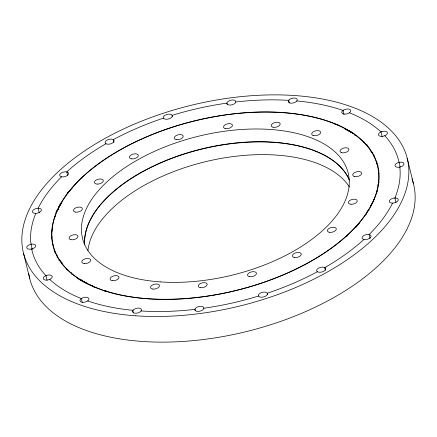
<?xml version="1.0" encoding="UTF-8"?>
<svg xmlns="http://www.w3.org/2000/svg" width="437" height="437" viewBox="0 0 437 437"><rect width="100%" height="100%" fill="white"/><g stroke="black" fill="none" stroke-linecap="round" stroke-linejoin="round"><path stroke-width="0.66" d="M35.823 213.349L34.698 216.189A188.751 98.62 -13.8 0 0 30.688 242.043L32.207 249.549M392.557 203.101L391.536 205.128A188.751 98.62 -13.8 0 1 372.133 231.468L369.085 234.571L370.052 238.515M356.018 226.945L355.631 227.387M355.713 227.458L356.33 226.748M356.587 226.284L357.335 225.432M356.428 226.634L357.269 225.689M358.22 224.427L359.897 222.559M61.551 176.799L58.569 179.897A188.751 98.62 -13.8 0 0 39.166 206.231L38.15 208.263L39.275 212.863M66.954 193.334L72.444 187.883M363.955 239.432L362.229 241.011A188.751 98.62 -13.8 0 1 325.106 267.439L324.735 267.646L325.39 270.274M105.967 143.713L105.601 143.92A188.751 98.62 -13.8 0 0 68.472 170.348L66.763 171.916L67.571 175.199M317.431 271.699L315.552 272.715A188.751 98.62 -13.8 0 1 268.252 292.899L267.193 293.249L267.515 294.56M163.514 118.11L162.455 118.46A188.751 98.62 -13.8 0 0 115.15 138.649L113.27 139.665L113.915 142.293M258.6 296.002L257.027 296.488A188.751 98.62 -13.8 0 1 205.144 308.047L203.784 308.232M235.816 101.963L237.127 101.832A188.751 98.62 -13.8 0 1 287.459 100.27L288.704 100.352L289.349 102.979M141.053 310.947L143.243 311.089A188.751 98.62 -13.8 0 0 193.575 309.533L194.929 309.369L195.252 310.685M296.778 100.963L298.001 101.067A188.751 98.62 -13.8 0 1 340.838 109.692L343.034 110.446L344.001 114.39M334.376 123.884L339.238 125.364M87.668 300.913L89.864 301.672A188.751 98.62 -13.8 0 0 132.701 310.292L133.64 312.947M350.25 131.887L352.326 132.564L351.763 132.192M349.873 131.739L349.338 131.526M346.322 129.794L346.902 130.029M348.77 131.297L348.48 131.182M349.327 112.768L353.047 114.308A188.751 98.62 -13.8 0 1 379.376 130.461L381.02 131.969L382.151 136.568M347.197 130.15L347.934 130.461M348.081 130.526L351.528 132.078M49.681 279.396L51.331 280.904A188.751 98.62 -13.8 0 0 77.655 297.051L81.375 298.591L82.336 302.535M384.773 135.699L386.658 137.797A188.751 98.62 -13.8 0 1 398.517 160.122L400.155 166.978M407.197 158.189L413.489 183.83M396.009 202.615L394.879 198.01L396.004 195.175A188.751 98.62 -13.8 0 0 400.013 169.316L399.784 167.071M227.213 104.448L226.89 103.132A4.578 2.393 -13.8 0 1 233.609 100.013A4.578 2.393 -13.8 0 1 233.904 104.082A4.578 2.393 -13.8 0 1 226.934 103.711L226.89 103.083L225.558 103.312A188.751 98.62 -13.8 0 0 173.675 114.871L172.112 115.357L172.435 116.674M47.059 280.259L45.929 275.66L44.044 273.562A188.751 98.62 -13.8 0 1 32.185 251.237L31.677 248.986M23.511 253.17L29.803 278.811M411.976 178.859A197.633 103.263 -13.8 0 1 246.949 331.437A197.633 103.263 -13.8 0 1 28.776 273.72M58.345 209.378A9.423 0.869 -52.9 0 1 58.165 209.613M57.99 209.853A9.423 0.869 -52.9 0 1 57.629 210.323M57.449 210.552A9.423 0.869 -52.9 0 1 56.198 212.136M55.849 212.568A9.423 0.869 -52.9 0 1 55.674 212.781M59.268 205.428A9.423 0.869 -52.9 0 1 59.437 205.226M59.607 205.029A9.423 0.869 -52.9 0 1 61.874 202.528M60.301 205.172A5.118 0.47 -52.9 0 1 60.497 205.161M59.241 207.433A5.118 0.47 -52.9 0 1 59 207.788M58.744 208.154A5.118 0.47 -52.9 0 1 56.553 211.033M58.318 207.269A5.118 0.47 -52.9 0 1 58.591 206.936M58.771 206.728A5.118 0.47 -52.9 0 1 60.098 205.33M354.112 133.602A9.423 0.421 22.8 0 1 353.926 133.536M353.538 133.394A9.423 0.421 22.8 0 1 350.78 132.329M350.523 132.225A9.423 0.421 22.8 0 1 350.266 132.121M344.968 129.03A9.423 0.421 22.8 0 1 345.23 129.133M345.492 129.243A9.423 0.421 22.8 0 1 349.283 130.827M352.304 132.16A9.423 0.421 22.8 0 1 352.533 132.264M372.187 152.256A10.772 2.114 28.7 0 1 370.713 151.53M369.025 147.46A9.423 1.764 29.5 0 1 367.364 146.39M363.196 142.233A9.423 1.764 29.5 0 1 364.239 141.954M367.293 145.018A5.118 0.956 29.5 0 1 367.146 144.844M379.092 170.916A10.772 3.753 34 0 1 378.841 170.709M378.196 165.978A9.423 3.223 34.9 0 1 378.06 165.798M377.797 165.437A9.423 3.223 34.9 0 1 376.891 162.356M377.24 192.062A10.772 5.413 38 0 1 376.656 190.849M377.748 185.643A10.772 5.413 38 0 1 378.65 185.321M358.455 224.389A10.772 6.981 40.4 0 1 358.4 223.362M358.471 224.465A9.423 6.096 41.6 0 1 358.548 224.055M366.31 214.458A10.772 6.981 40.4 0 1 366.73 212.382M366.818 212.174A10.772 6.981 40.4 0 1 366.922 211.978M367.271 211.415A10.772 6.981 40.4 0 1 367.55 211.076M367.697 210.918A10.772 6.981 40.4 0 1 368.965 210.006M346.88 236.27A10.772 8.352 40.6 0 1 347.213 235.86M347.393 235.669A10.772 8.352 40.6 0 1 347.579 235.483M347.77 235.308A10.772 8.352 40.6 0 1 347.972 235.133M54.641 218.615A10.772 6.162 41.6 0 1 55.772 215.386M61.033 203.91A10.772 7.691 43.5 0 1 61.267 202.347M61.344 203.855A9.423 6.735 42.2 0 1 61.426 203.653M354.604 135.017A10.772 6.713 -70.1 0 1 354.981 135.219M372.865 152.884A10.772 5.069 -67.1 0 1 372.979 153.01M373.799 154.507A10.772 5.069 -67.1 0 1 373.864 154.714M374.017 155.381A10.772 5.069 -67.1 0 1 374.159 157.162M371.275 152.163A10.772 5.069 -67.1 0 1 371.909 152.289M379.114 182.153A10.772 3.349 -62.7 0 1 378.579 183.365M378.142 184.277A10.772 3.349 -62.7 0 1 377.83 184.878M378.431 173.675A10.772 3.349 -62.7 0 1 379.108 173.451M374.728 197.224A9.423 1.546 -56.2 0 1 374.733 197.3M374.722 197.568A9.423 1.546 -56.2 0 1 371.303 204.592M371.139 204.838A9.423 1.546 -56.2 0 1 370.816 205.335M370.652 205.581A9.423 1.546 -56.2 0 1 370.325 206.073M92.628 285.782A9.423 1.071 26.3 0 1 91.999 285.596M91.459 285.416A9.423 1.071 26.3 0 1 84.144 282.187M83.888 282.051A9.423 1.071 26.3 0 1 83.369 281.783M83.112 281.647A9.423 1.071 26.3 0 1 81.167 280.581M80.719 280.325A9.423 1.071 26.3 0 1 80.293 280.073M80.086 279.948A9.423 1.071 26.3 0 1 78.797 279.134M78.638 279.024A9.423 1.071 26.3 0 1 77.557 277.391M87.176 283.089A5.118 0.579 26.3 0 1 86.903 282.968M86.346 282.717A5.118 0.579 26.3 0 1 85.92 282.515M85.483 282.307A5.118 0.579 26.3 0 1 82.675 280.8M82.347 280.603A5.118 0.579 26.3 0 1 81.342 279.915M81.053 279.658A5.118 0.579 26.3 0 1 80.911 279.451M67.189 269.831A10.772 2.759 33.2 0 1 66.326 269.307M58.804 260.233A10.772 2.759 33.2 0 1 59.661 260.217M62.322 263.019A9.423 2.485 32.4 0 1 62.158 262.856M61.846 262.533A9.423 2.485 32.4 0 1 61.699 262.375M61.426 262.063A9.423 2.485 32.4 0 1 61.3 261.916M60.962 261.473A9.423 2.485 32.4 0 1 60.688 261.064M60.546 260.807A9.423 2.485 32.4 0 1 60.486 260.681M104.126 290.649A10.772 7.484 -68.4 0 1 104.842 291.31M91.928 285.864A10.772 7.484 -68.4 0 1 94.305 287.404M90.765 285.634A10.772 7.484 -68.4 0 1 91.47 285.738M71.193 272.562A10.772 5.976 -66.6 0 1 71.602 274.272M66.653 269.853A10.772 5.976 -66.6 0 1 67.872 269.749M57.46 255.82A10.772 4.332 -63.2 0 1 57.072 257.295M54.008 250.106A9.423 3.742 -64.1 0 1 54.74 251.433M54.838 251.941A9.423 3.742 -64.1 0 1 54.893 252.717M53.456 245.496A10.772 4.479 38.1 0 1 52.161 243.627M52.664 229.07A9.423 2.261 -59.1 0 1 52.609 229.261M52.194 230.528A9.423 2.261 -59.1 0 1 51.391 232.424M52.178 236.854A10.772 2.671 -58.3 0 1 51.276 238.28M84.696 244.813A136.781 71.471 -13.8 0 1 201.015 149.317A136.781 71.471 -13.8 0 1 349.065 179.367M87.946 250.625A136.781 71.471 -13.8 0 1 205.182 161.772A136.781 71.471 -13.8 0 1 349.436 187.025M106.497 291.359A151.59 79.206 -13.8 0 1 104.683 290.518M84.641 244.589A136.781 71.471 -13.8 0 1 202.003 148.842A136.781 71.471 -13.8 0 1 349.463 180.186M106.442 291.135A151.59 79.206 -13.8 0 1 104.629 290.294M194.973 309.079L194.875 309.735A4.578 2.393 -13.8 0 0 198.961 311.341A4.578 2.393 -13.8 0 0 203.729 308.598L203.828 307.943A4.578 2.393 -13.8 0 0 199.742 306.337A4.578 2.393 -13.8 0 0 194.973 309.079M133.143 310.101L132.679 310.767A4.578 2.393 -13.8 0 0 135.235 313.225A4.578 2.393 -13.8 0 0 140.851 311.237L141.309 310.57A4.578 2.393 -13.8 0 0 138.758 308.112A4.578 2.393 -13.8 0 0 133.143 310.101M289.021 99.936L288.513 100.603A4.578 2.393 -13.8 0 0 290.823 103.159A4.578 2.393 -13.8 0 0 296.521 101.297L297.029 100.636A4.578 2.393 -13.8 0 0 294.713 98.074A4.578 2.393 -13.8 0 0 289.021 99.936M81.599 298.422L80.812 299.028A4.578 2.393 -13.8 0 0 81.446 302.12A4.578 2.393 -13.8 0 0 87.351 301.159L88.143 300.547A4.578 2.393 -13.8 0 0 87.509 297.455A4.578 2.393 -13.8 0 0 81.599 298.422M343.351 110.206L342.559 110.812A4.578 2.393 -13.8 0 0 343.192 113.904A4.578 2.393 -13.8 0 0 349.103 112.943L349.895 112.331A4.578 2.393 -13.8 0 0 349.256 109.239A4.578 2.393 -13.8 0 0 343.351 110.206M46.207 275.529L45.169 276.009A4.578 2.393 -13.8 0 0 43.771 279.385A4.578 2.393 -13.8 0 0 49.283 279.582L50.315 279.101A4.578 2.393 -13.8 0 0 51.719 275.725A4.578 2.393 -13.8 0 0 46.207 275.529M381.501 131.75L380.452 132.22A4.578 2.393 -13.8 0 0 378.95 135.601A4.578 2.393 -13.8 0 0 384.418 135.858L385.467 135.388A4.578 2.393 -13.8 0 0 386.969 132.012A4.578 2.393 -13.8 0 0 381.501 131.75M399.828 162.209L398.659 162.449A4.578 2.393 -13.8 0 0 394.999 165.623A4.578 2.393 -13.8 0 0 399.123 167.202L400.292 166.967A4.578 2.393 -13.8 0 0 403.952 163.793A4.578 2.393 -13.8 0 0 399.828 162.209M31.628 244.152L30.459 244.381A4.578 2.393 -13.8 0 0 26.75 247.539A4.578 2.393 -13.8 0 0 30.825 249.156L31.994 248.926A4.578 2.393 -13.8 0 0 35.703 245.769A4.578 2.393 -13.8 0 0 31.628 244.152M38.456 208.247L37.314 208.307A4.578 2.393 -13.8 0 0 32.54 211.044A4.578 2.393 -13.8 0 0 35.375 213.376L36.517 213.311A4.578 2.393 -13.8 0 0 41.291 210.574A4.578 2.393 -13.8 0 0 38.456 208.247M395.327 197.988L394.185 198.048A4.578 2.393 -13.8 0 0 389.411 200.785A4.578 2.393 -13.8 0 0 392.246 203.118L393.387 203.052A4.578 2.393 -13.8 0 0 398.162 200.315A4.578 2.393 -13.8 0 0 395.327 197.988M369.74 234.729L368.812 234.505A4.578 2.393 -13.8 0 0 363.016 236.155A4.578 2.393 -13.8 0 0 363.409 239.301L364.338 239.525A4.578 2.393 -13.8 0 0 370.134 237.875A4.578 2.393 -13.8 0 0 369.74 234.729M67.566 172.178L66.703 171.894A4.578 2.393 -13.8 0 0 59.716 174.696A4.578 2.393 -13.8 0 0 65.282 176.504A4.578 2.393 -13.8 0 0 67.566 172.178M325.188 267.952L324.56 267.526A4.578 2.393 -13.8 0 0 318.72 268.056A4.578 2.393 -13.8 0 0 317.054 271.443L317.683 271.869A4.578 2.393 -13.8 0 0 323.522 271.339A4.578 2.393 -13.8 0 0 325.188 267.952M113.647 139.922L113.019 139.49A4.578 2.393 -13.8 0 0 107.18 140.026A4.578 2.393 -13.8 0 0 105.519 143.407L106.142 143.833A4.578 2.393 -13.8 0 0 111.981 143.303A4.578 2.393 -13.8 0 0 113.647 139.922M172.205 115.505L171.856 114.958A4.578 2.393 -13.8 0 0 166.448 114.609A4.578 2.393 -13.8 0 0 163.378 117.897L163.728 118.443A4.578 2.393 -13.8 0 0 169.13 118.798A4.578 2.393 -13.8 0 0 172.205 115.505M267.373 293.637L267.105 293.063A4.578 2.393 -13.8 0 0 261.9 292.457A4.578 2.393 -13.8 0 0 258.453 295.68L258.715 296.253A4.578 2.393 -13.8 0 0 263.926 296.86A4.578 2.393 -13.8 0 0 267.373 293.637M135.76 315.798A197.633 103.263 -13.8 0 0 407.896 161.357A197.633 103.263 -13.8 0 0 102.395 139.889A197.633 103.263 -13.8 0 0 135.76 315.798M148.017 298.842A167.207 87.367 -13.8 0 0 378.251 168.179A167.207 87.367 -13.8 0 0 119.787 150.017A167.207 87.367 -13.8 0 0 148.017 298.842M160.27 281.892A136.781 71.471 -13.8 0 0 348.611 175.002A136.781 71.471 -13.8 0 0 137.174 160.144A136.781 71.471 -13.8 0 0 160.27 281.892M148.121 298.695A166.939 87.225 -13.8 0 0 377.989 168.24A166.939 87.225 -13.8 0 0 119.94 150.109A166.939 87.225 -13.8 0 0 148.121 298.695M200.151 287.633A4.578 2.393 -13.8 0 0 207.193 284.618A4.578 2.393 -13.8 0 0 200.84 283.302A4.578 2.393 -13.8 0 0 200.151 287.633M152.868 289.081A4.578 2.393 -13.8 0 0 159.472 285.694A4.578 2.393 -13.8 0 0 152.639 284.891A4.578 2.393 -13.8 0 0 152.868 289.081M112.145 280.658A4.578 2.393 -13.8 0 0 119.011 277.484A4.578 2.393 -13.8 0 0 112.451 276.381A4.578 2.393 -13.8 0 0 112.145 280.658M84.336 263.593A4.578 2.393 -13.8 0 0 90.705 260.053A4.578 2.393 -13.8 0 0 83.675 259.491A4.578 2.393 -13.8 0 0 84.336 263.593M70.936 239.695A4.578 2.393 -13.8 0 0 77.977 236.674A4.578 2.393 -13.8 0 0 71.624 235.357A4.578 2.393 -13.8 0 0 70.936 239.695M75.322 212.082A4.578 2.393 -13.8 0 0 82.364 209.066A4.578 2.393 -13.8 0 0 76.011 207.75A4.578 2.393 -13.8 0 0 75.322 212.082M97.052 184.097A4.578 2.393 -13.8 0 0 103.318 180.497A4.578 2.393 -13.8 0 0 96.211 180.039A4.578 2.393 -13.8 0 0 97.052 184.097M131.663 158.877A4.578 2.393 -13.8 0 0 138.354 155.561A4.578 2.393 -13.8 0 0 131.603 154.66A4.578 2.393 -13.8 0 0 131.663 158.877M176.138 139.589A4.578 2.393 -13.8 0 0 183.179 136.568A4.578 2.393 -13.8 0 0 176.827 135.251A4.578 2.393 -13.8 0 0 176.138 139.589M225.399 128.625A4.578 2.393 -13.8 0 0 232.435 125.61A4.578 2.393 -13.8 0 0 226.087 124.294A4.578 2.393 -13.8 0 0 225.399 128.625M273.07 127.243A4.578 2.393 -13.8 0 0 280.166 124.283A4.578 2.393 -13.8 0 0 273.895 122.89A4.578 2.393 -13.8 0 0 273.07 127.243M313.498 135.617A4.578 2.393 -13.8 0 0 320.621 132.679A4.578 2.393 -13.8 0 0 314.383 131.258A4.578 2.393 -13.8 0 0 313.498 135.617M341.739 152.732A4.578 2.393 -13.8 0 0 348.906 149.847A4.578 2.393 -13.8 0 0 342.745 148.362A4.578 2.393 -13.8 0 0 341.739 152.732M354.609 176.57A4.578 2.393 -13.8 0 0 361.65 173.549A4.578 2.393 -13.8 0 0 355.297 172.233A4.578 2.393 -13.8 0 0 354.609 176.57M350.998 204.254A4.534 2.371 -13.8 0 0 357.22 200.703A4.534 2.371 -13.8 0 0 350.195 200.228A4.534 2.371 -13.8 0 0 350.998 204.254M329.236 232.266A4.578 2.393 -13.8 0 0 336.304 229.267A4.578 2.393 -13.8 0 0 329.984 227.923A4.578 2.393 -13.8 0 0 329.236 232.266M294.336 257.464A4.578 2.393 -13.8 0 0 301.301 254.372A4.578 2.393 -13.8 0 0 294.849 253.149A4.578 2.393 -13.8 0 0 294.336 257.464M249.412 276.676A4.578 2.393 -13.8 0 0 256.453 273.655A4.578 2.393 -13.8 0 0 250.101 272.338A4.578 2.393 -13.8 0 0 249.412 276.676"/></g></svg>
